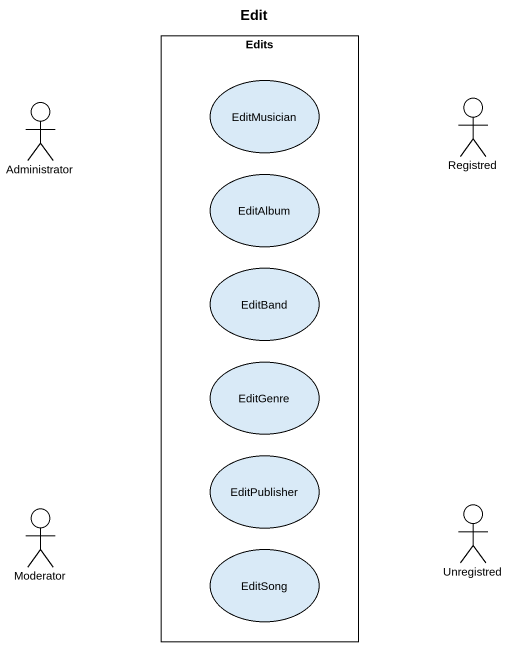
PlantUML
@startuml
title Edit
rectangle Edits {
  usecase EditMusician
  usecase EditAlbum
  usecase EditBand
  usecase EditGenre
  usecase EditPublisher
  usecase EditSong
}
actor Administrator
actor Registred
actor Moderator
actor Unregistred
@enduml
